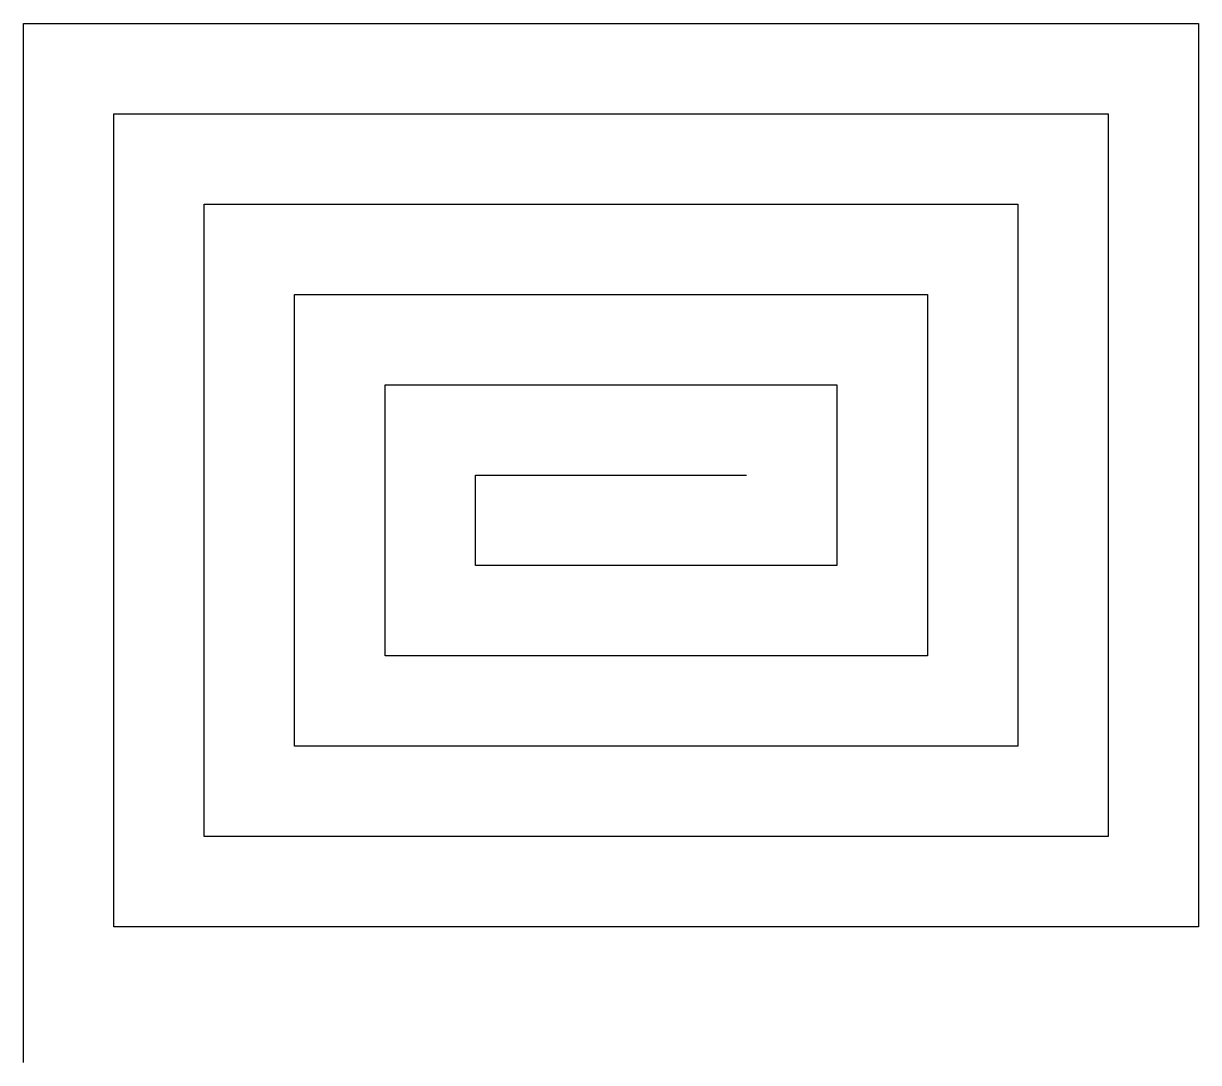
# Model space of a CAD drawing. Extents: x -500 to -240, y 200 to 430.
import ezdxf

# ---------------------------------------------------------------- set-up
doc = ezdxf.new("R2010")
doc.units = 12
doc.layers.add('cotas', color=250, linetype='Continuous')

msp = doc.modelspace()

# ---------------------------------------------------------------- linework, layer by layer
at = {"layer": 'cotas'}
for p, q in [((-500, 200), (-500, 430)), ((-500, 430), (-240, 430)), ((-240, 430), (-240, 230)), ((-480, 230), (-480, 410)), ((-480, 410), (-260, 410)), ((-260, 410), (-260, 250)), ((-460, 250), (-460, 390)), ((-460, 390), (-280, 390)), ((-280, 390), (-280, 270)), ((-440, 270), (-440, 370)), ((-440, 370), (-300, 370)), ((-300, 370), (-300, 290)), ((-420, 290), (-420, 350)), ((-420, 350), (-320, 350)), ((-320, 350), (-320, 310)), ((-400, 310), (-400, 330)), ((-400, 330), (-340, 330)), ((-320, 310), (-400, 310)), ((-300, 290), (-420, 290)), ((-280, 270), (-440, 270)), ((-260, 250), (-460, 250)), ((-240, 230), (-480, 230))]:
    msp.add_line(p, q, dxfattribs=at)

doc.saveas('drawing.dxf')
